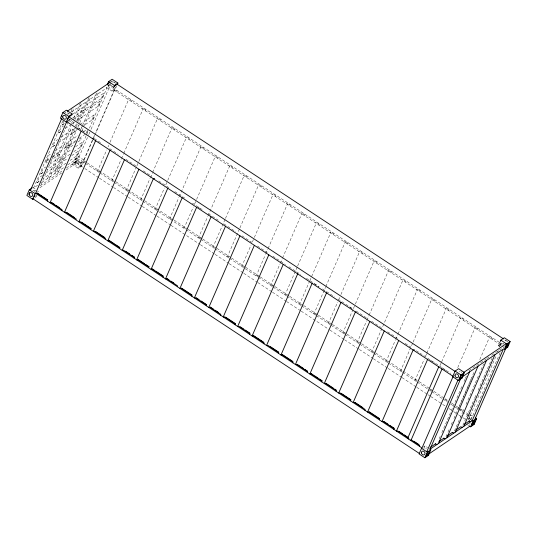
<?xml version="1.0" encoding="UTF-8"?>
<svg xmlns="http://www.w3.org/2000/svg" width="537" height="537" viewBox="0 0 537 537"><rect width="100%" height="100%" fill="white"/><g stroke="black" fill="none" stroke-linecap="round" stroke-linejoin="round"><path stroke-width="0.4" stroke-dasharray="2.69 2.01" d="M116.918 91.995L116.985 91.035L114.462 89.37L95.586 132.793M131.35 101.506L131.417 100.547L128.893 98.882L127.564 99.016M145.782 111.018L145.856 110.058L143.332 108.4L141.996 108.528M160.214 120.536L160.288 119.57L157.764 117.912L156.428 118.039M174.653 130.048L174.72 129.088L172.196 127.423L170.867 127.551M189.084 139.56L189.152 138.6L186.628 136.935L185.299 137.063M203.516 149.071L203.59 148.111L201.066 146.447L199.73 146.574M217.948 158.583L218.022 157.623L215.498 155.958L214.162 156.086M232.387 168.094L232.454 167.135L229.93 165.47L228.601 165.604M246.819 177.613L246.886 176.646L244.362 174.988L243.033 175.116M261.25 187.124L261.318 186.164L258.794 184.5L257.465 184.627M275.682 196.636L275.756 195.676L273.232 194.011L271.897 194.139M290.121 206.148L290.188 205.188L287.664 203.523L286.335 203.651M304.553 215.659L304.62 214.699L302.096 213.035L300.767 213.162M318.985 225.171L319.052 224.211L316.528 222.546L315.199 222.68M333.417 234.682L333.49 233.723L330.967 232.065L329.631 232.192M347.848 244.201L347.922 243.234L345.398 241.576L344.063 241.704M362.287 253.712L362.354 252.752L359.83 251.088L358.501 251.215M376.719 263.224L376.786 262.264L374.262 260.599L372.933 260.727M391.151 272.736L391.225 271.776L388.701 270.111L387.365 270.239M405.583 282.247L405.657 281.287L403.133 279.623L401.797 279.75M420.021 291.759L420.088 290.799L417.564 289.134L416.235 289.268M434.453 301.27L434.52 300.311L431.996 298.653L430.667 298.78M448.885 310.789L448.952 309.829L446.428 308.164L445.099 308.292M446.616 401.421L446.683 400.461L444.79 399.213M463.317 320.3L463.391 319.34L460.867 317.676L459.531 317.803M461.048 410.933L461.122 409.973L459.229 408.724M477.749 329.812L477.823 328.852L475.299 327.187L473.963 327.315M492.187 339.324L492.254 338.364L489.731 336.699L488.401 336.827M45.914 173.055L57.305 165.349L57.023 167.571L55.982 169.96L43.645 178.291M49.766 164.208L61.151 156.502L60.869 158.724L59.829 161.113L47.491 169.437M55.043 150.984L67.098 142.822L66.816 145.044L65.776 147.433L52.096 156.663M60.99 137.304L73.045 129.142L72.764 131.364L71.723 133.76L58.788 142.513M72.965 119.55L78.993 115.468L78.711 117.69L77.67 120.08L76.308 121M73.032 113.958L82.409 107.608L82.127 109.83L81.087 112.22L67.474 121.436M71.703 155.602L78.402 151.072L78.12 153.293L77.08 155.683L68.911 161.214M75.556 146.755L82.255 142.218L81.973 144.44L80.933 146.836L73.28 151.984M80.08 124.383L94.15 114.864L93.868 117.086L92.827 119.476L73.791 132.337L75.804 130.994M82.007 113.428L100.097 101.184L99.815 103.406L98.774 105.802L79.738 118.657L81.752 117.314M85.423 105.567L103.513 93.331L103.232 95.546L102.191 97.942L83.154 110.797L85.168 109.461M62.795 120.926L33.643 187.963L38.409 184.741M46.195 161.436L45.846 162.234L46.531 163.006L47.296 162.677L47.095 161.704L46.195 161.436L48.961 159.563M38.966 181.479L36.946 182.822L39.221 177.593L42.571 175.324M42.812 172.632L40.792 173.968L43.067 168.739L45.746 166.926M46.739 160.294L48.746 158.932L46.739 160.294L49.015 155.065L51.693 153.253M54.707 145.279L52.686 146.614L54.962 141.385L57.64 139.573M60.654 131.599L58.634 132.934L60.909 127.705L63.588 125.893M64.071 123.738L62.05 125.081L64.326 119.852M71.012 111.421L72.005 109.132M41.027 184.547L68.219 122.006M68.555 121.241L69.548 118.952M72.535 112.092L73.858 109.038L73.777 108.447L72.837 108.031M36.778 195.461L36.167 196.871L34.992 197.663M71.153 124.242L47.605 178.398L48.236 179.022L49.129 179.063L71.683 127.202M71.481 123.483L72.475 121.194M73.804 118.14L80.436 102.889M73.005 124.148L74.663 120.335M74.999 119.576L81.879 102.963M55.029 170.578L57.305 165.349M58.875 161.731L61.151 156.502M64.823 148.051L67.098 142.822M70.77 134.378L73.045 129.142M76.717 120.697L78.993 115.468M80.134 112.837L82.409 107.608M54.747 173.686L77.268 121.886M77.596 121.12L85.88 102.077M76.596 125.94L77.261 124.416M78.583 121.362L89.196 96.955M75.402 141.667L67.796 146.816L67.447 147.621L68.125 148.387L68.897 148.058L73.737 144.782M77.456 128.135L57.889 173.136L56.996 173.089L56.365 172.464L76.059 127.108L79.409 124.839M77.791 127.376L79.449 123.557M79.778 122.798L90.639 97.029M80.718 129.612L96.633 93.002M81.906 131.041L83.9 126.47M84.228 125.705L98.741 91.552M72.569 164.49L75.019 158.858L78.536 156.475L84.329 160.301L81.886 165.933L78.368 168.309L72.569 164.49L76.086 162.107L78.536 156.475M76.133 156.301L78.402 151.072M79.979 147.447L82.255 142.218M86.249 133.022L87.551 130.035M91.874 120.093L94.15 114.864M97.821 106.413L100.097 101.184M101.238 98.56L103.513 93.331M86.88 133.156L87.92 130.76M86.115 135.787L75.845 159.402L66.997 165.389M86.444 135.029L88.102 131.216M89.424 128.168L106.984 87.793L69.541 113.132M110.28 83.463L111.199 81.349M66.078 169.987L76.408 162.993L88.417 135.384M88.753 134.619L90.753 130.014M91.082 129.249L111.428 82.463M78.368 168.309L80.819 162.677L84.329 160.301M116.69 85.873L115.468 88.692L109.669 84.873L106.151 87.249L111.951 91.068L113.79 86.846M92.27 140.412L83.329 160.979L85.222 162.228M93.592 137.365L95.25 133.552M92.773 140.07L83.832 160.637L86.632 162.483M93.102 139.311L94.76 135.499M95.089 134.74L114.965 89.035L501.397 343.72L500.403 346.003M96.432 170.618L97.761 170.491L106.702 149.924M108.031 146.876L108.689 145.352M110.018 142.305L128.893 98.882M110.864 180.13L112.193 180.002L121.14 159.435M121.469 158.677L123.456 154.106M123.785 153.34L143.332 108.4M125.296 189.648L126.625 189.514L136.566 166.665M136.895 165.899L138.553 162.093M138.882 161.328L157.764 117.912M139.727 199.16L141.063 199.032L150.004 178.459M150.333 177.7L152.32 173.129M152.656 172.37L172.196 127.423M154.159 208.671L155.495 208.544L164.436 187.977M165.765 184.929L167.416 181.117M167.752 180.358L186.628 136.935M168.598 218.183L169.927 218.056L178.868 197.488M179.204 196.723L180.862 192.917M181.191 192.152L201.066 146.447M183.03 227.695L184.359 227.567L193.307 207M194.629 203.953L196.287 200.14M196.616 199.381L215.498 155.958M197.462 237.206L198.797 237.079L207.738 216.512M208.067 215.753L229.93 165.47M211.893 246.718L213.229 246.59L225.151 219.17M225.486 218.405L244.362 174.988M226.332 256.236L227.661 256.102L239.583 228.681M239.918 227.916L258.794 184.5M240.764 265.748L242.093 265.62L251.041 245.047M252.363 242.006L254.021 238.193M254.35 237.435L273.232 194.011M255.196 275.259L256.532 275.132L265.473 254.565M265.802 253.8L267.788 249.228M268.124 248.47L287.664 203.523M269.628 284.771L270.963 284.644L279.905 264.076M280.233 263.311L282.22 258.74M282.556 257.982L302.096 213.035M284.066 294.283L285.395 294.155L297.317 266.735M297.652 265.969L316.528 222.546M298.498 303.794L299.827 303.667L309.433 281.576M309.768 280.817L330.967 232.065M312.93 313.313L314.259 313.178L325.523 287.282M325.858 286.516L345.398 241.576M327.362 322.824L328.698 322.697L337.639 302.123M338.961 299.075L339.626 297.552M340.948 294.511L359.83 251.088M341.794 332.336L343.13 332.208L353.064 309.352M353.4 308.594L355.051 304.781M355.387 304.023L374.262 260.599M356.232 341.847L357.561 341.72L366.502 321.153M366.838 320.388L368.825 315.816M369.154 315.058L388.701 270.111M370.664 351.359L371.993 351.232L403.133 279.623M385.096 360.871L386.432 360.743L395.373 340.176M395.702 339.418L397.689 334.846M398.024 334.081L417.564 289.134M399.528 370.382L400.864 370.255L412.785 342.834M413.121 342.069L431.996 298.653M413.967 379.901L415.296 379.766L424.237 359.199M425.566 356.152L426.559 353.87M426.888 353.104L446.428 308.164M439.998 365.67L441.32 362.623M441.656 361.857L460.867 317.676M457.746 367.563L475.299 327.187M423.827 448.744L425.049 445.932L427.627 447.63M439.212 438.635L440.206 436.353M441.864 432.54L460.41 389.882M460.739 389.117L462.397 385.311M464.055 381.505L465.049 379.216M465.378 378.457L466.371 376.168M445.999 436.729L447.65 432.923M447.986 432.164L449.637 428.351M451.295 424.545L452.288 422.257M453.946 418.451L472.493 375.793M472.822 375.027L474.48 371.221M458.927 407.543L460.585 403.737M460.914 402.972L467.868 386.976M468.204 386.217L472.506 376.309M479.796 359.555L489.731 336.699M454.436 431.016L459.732 418.833M460.068 418.068L462.384 412.738M462.719 411.973L464.371 408.167M466.029 404.354L483.582 363.985M462.874 425.304L471.822 404.737M472.151 403.978L474.466 398.642M474.802 397.883L476.453 394.071M478.111 390.265L492.026 358.273M499.672 346.607L498.383 345.761L500.222 341.539M499.148 346.855L500.142 344.573M495.772 356.669L470.264 415.329L465.364 412.094M497.759 352.097L498.417 350.574M468.626 419.914L470.768 414.987L472.701 416.262M470.976 419.827L500.128 352.789M503.169 348.5L504.162 346.211M63.863 113.569L65.93 112.173M110.716 81.859L112.092 80.926L115.596 83.235M67.501 114.515L68.864 113.596M68.575 120.429L69.75 119.637M111.951 91.068L115.468 88.692M62.05 125.081L66.796 121.899M69.615 121.812L72.294 119.999M58.634 132.934L61.312 131.122M65.333 128.403L70.025 125.228M72.227 123.765L75.63 121.463M52.686 146.614L56.036 144.346M70.112 140.781L78.154 135.344M83.51 131.713L86.86 129.451M75.986 140.526L67.843 146.01L69.857 144.675M79.228 138.304L86.195 133.612M52.418 157.22L58.64 153.011L59.54 153.28L59.741 154.253L50.753 160.335M77.878 141.976L81.335 139.633L81.134 138.667L80.241 138.398L79.892 139.197L80.57 139.969L81.335 139.633M64.165 154.461L71.535 149.474M40.792 173.968L43.47 172.155M70.038 154.206L61.896 159.69L63.91 158.348M60.319 163.308L67.689 158.321M36.946 182.822L39.624 181.009M66.085 163.1L58.043 168.537L60.063 167.202M41.812 182.439L63.594 167.692M40.141 185.782L62.977 170.33M66.434 167.987L77.503 160.496M34.381 191.44L35.757 190.507M39.892 187.708L61.943 172.786M37.442 192.031L38.617 191.239M498.383 345.761L501.9 343.378L503.189 344.23M468.908 370.691L486.2 358.984M486.891 358.515L488.972 357.112M491.738 355.239L501.424 348.688M423.29 447.12L425.049 445.932M470.768 414.987L469.009 416.175L471.701 417.947M59.741 154.253L58.969 154.582L58.291 153.817M457.262 408.435L458.598 408.308M67.796 146.816L68.689 147.084L68.897 148.058M504.968 339.861L507.767 341.707M113.71 89.88L502.833 346.345M78.241 127.913L85.94 132.988M94.344 138.526L102.043 143.601M109.743 148.675L118.147 154.213M125.846 159.288L135.646 165.752M143.345 170.826L151.749 176.358M158.751 180.976L169.249 187.896M174.847 191.588L181.848 196.2M182.553 196.663L184.654 198.046M192.353 203.12L202.154 209.578M208.45 213.733L218.257 220.19M223.855 223.882L235.756 231.729M242.053 235.877L251.86 242.341M257.458 246.033L267.258 252.491M272.856 256.183L285.462 264.486M288.96 266.795L295.961 271.407M296.659 271.87L300.861 274.635M306.459 278.327L319.065 286.63M322.562 288.94L334.464 296.786M337.968 299.089L352.668 308.782M356.165 311.084L368.067 318.931M371.57 321.24L381.371 327.698M387.667 331.853L397.467 338.31M405.173 343.385L410.771 347.077M416.37 350.768L419.169 352.614M419.874 353.071L441.575 367.375M442.273 367.838L450.677 373.376M197.965 207.161L200.63 208.913M314.098 283.697L318.756 286.771M349.621 307.11L352.285 308.862M430.231 360.24L434.889 363.307M443.394 368.912L446.059 370.664M87.33 162.946L115.334 181.399M116.032 181.862L144.037 200.321M144.735 200.778L173.438 219.693M174.136 220.157L187.44 228.923M188.138 229.386L202.14 238.616M202.838 239.072L216.143 247.839M216.841 248.302L230.843 257.532M231.541 257.995L244.845 266.761M245.543 267.218L259.546 276.448M260.244 276.911L274.246 286.134M274.944 286.597L288.946 295.827M289.651 296.29L302.949 305.056M303.647 305.513L317.649 314.742M318.354 315.206L331.651 323.972M332.349 324.435L346.352 333.658M347.056 334.121L361.052 343.351M361.757 343.808L375.054 352.574M375.759 353.037L418.457 381.183M419.162 381.646L429.66 388.566M430.359 389.03L433.164 390.876M433.862 391.332L444.361 398.253M445.059 398.716L447.865 400.562M451.362 402.871L455.564 405.636M456.262 406.1L459.766 408.409M460.464 408.865L464.666 411.637M97.761 170.491L100.285 172.155M112.193 180.002L114.717 181.667M126.625 189.514L128.518 190.763M141.063 199.032L142.325 199.858M155.495 208.544L157.388 209.792M169.927 218.056L172.451 219.72M184.359 227.567L185.621 228.4M198.797 237.079L201.321 238.743M213.229 246.59L214.491 247.423M227.661 256.102L228.923 256.934M242.093 265.62L243.355 266.446M256.532 275.132L259.056 276.797M270.963 284.644L273.487 286.308M285.395 294.155L287.288 295.404M299.827 303.667L301.089 304.499M314.259 313.178L316.783 314.843M328.698 322.697L329.96 323.522M343.13 332.208L345.022 333.457M357.561 341.72L358.823 342.552M371.993 351.232L373.886 352.48M386.432 360.743L387.694 361.576M400.864 370.255L402.126 371.087M415.296 379.766L416.558 380.599M430.359 389.701L431.62 390.527M82.57 161.489L84.671 162.872M85.376 163.335L99.379 172.565M100.077 173.021L113.374 181.788M114.079 182.251L128.075 191.481M128.779 191.937L142.077 200.704M142.782 201.167L200.187 239.005M200.885 239.462L214.182 248.228M214.887 248.691L228.89 257.921M229.588 258.378L257.592 276.837M258.29 277.3L272.293 286.523M272.991 286.986L286.295 295.753M286.993 296.216L300.995 305.446M301.693 305.902L315.696 315.132M316.394 315.595L330.396 324.818M331.094 325.281L344.398 334.048M345.096 334.511L359.099 343.74M359.797 344.197L373.101 352.963M373.799 353.427L387.801 362.656M388.499 363.119L401.804 371.886M402.502 372.342L416.504 381.572M417.202 382.035L431.204 391.258M431.902 391.721L442.83 398.924M443.106 399.105L447.945 402.294M450.61 404.052L457.806 408.791M458.511 409.254L468.371 415.759M75.019 158.858L80.819 162.677M468.539 418.216L471.117 419.914M76.086 162.107L81.886 165.933M76.408 162.993L84.114 168.074M84.812 168.531L98.821 177.767M99.52 178.224L112.824 186.997M113.529 187.46L127.531 196.69M128.236 197.153L141.54 205.919M142.238 206.383L156.247 215.612M156.945 216.075L170.249 224.842M170.954 225.305L199.663 244.228M200.368 244.691L214.37 253.92M215.069 254.384L228.379 263.15M229.077 263.613L243.086 272.843M243.785 273.306L257.089 282.073M257.794 282.536L271.796 291.766M272.494 292.229L285.805 301.002M286.503 301.458L300.512 310.695M301.21 311.151L329.221 329.617M329.919 330.08L343.928 339.31M344.626 339.767L358.635 349.003M359.334 349.459L372.644 358.233M373.343 358.696L387.345 367.926M388.05 368.389L401.354 377.155M402.052 377.618L416.061 386.848M416.759 387.311L427.264 394.232M427.969 394.695L430.07 396.078M430.768 396.541L441.971 403.925M442.669 404.388L445.475 406.234M448.972 408.543L453.174 411.308M453.879 411.772L458.081 414.544M458.779 415L465.78 419.619M470.687 422.847L472.788 424.237M467.378 424.7L468.667 425.546M32.817 187.42L35.395 189.118M32.838 191.051A2.061 1.665 55.9 0 1 35.925 191.3M36.268 195.508A2.51 0.678 -56.6 0 1 35.502 196.529M425.64 448.905A2.061 1.665 55.9 0 1 426.499 448.717M501.243 343.036A2.51 0.678 -56.6 0 1 500.142 342.579M504.941 340.727A2.061 1.665 55.9 0 1 505.807 340.539M506.727 340.867A2.061 1.665 55.9 0 1 507.458 341.626M501.075 345.7A2.061 1.665 55.9 0 1 501.424 343.103A2.061 1.665 55.9 0 1 503.941 344.009M109.011 84.531A2.51 0.678 -56.6 0 1 107.783 85.356M112.71 82.215A2.061 1.665 55.9 0 1 115.227 83.121M115.569 87.33A2.51 0.678 -56.6 0 1 113.79 89.176A2.51 0.678 -56.6 0 1 113.71 87.893M469.137 416.88A2.51 0.678 -56.6 0 1 468.418 419.256M470.66 419.572A2.061 1.665 55.9 0 1 471.358 417.967M470.009 423.841A2.061 1.665 55.9 0 1 469.15 424.029M66.991 113.159A2.061 1.665 55.9 0 1 69.508 114.059M459.222 371.664A2.061 1.665 55.9 0 1 460.088 371.476M461.008 371.805A2.061 1.665 55.9 0 1 461.739 372.571M74.697 162.442A2.51 0.678 -56.6 0 0 77.039 158.784A2.51 0.678 -56.6 0 0 74.918 160.221A2.51 0.678 -56.6 0 0 74.697 162.442M78.422 161.06A2.061 1.665 55.9 0 0 81.295 162.953A2.061 1.665 55.9 0 0 80.906 159.596A2.061 1.665 55.9 0 0 78.422 161.06M80.496 166.269A2.51 0.678 -56.6 0 0 82.839 162.604A2.51 0.678 -56.6 0 0 80.718 164.04A2.51 0.678 -56.6 0 0 80.496 166.269M74.905 163.443A2.061 1.665 55.9 0 0 77.778 165.336A2.061 1.665 55.9 0 0 77.388 161.973A2.061 1.665 55.9 0 0 74.905 163.443M108.494 86.202A2.061 1.665 55.9 0 0 111.36 88.095A2.061 1.665 55.9 0 0 110.978 84.739A2.061 1.665 55.9 0 0 108.494 86.202"/><path stroke-width="0.81" d="M47.511 201.127L47.578 200.167L36.932 193.152L35.603 193.28L66.736 121.671L453.168 376.363L422.035 447.965L35.603 193.28M61.943 210.645L62.01 209.685L51.364 202.664L50.035 202.791L81.168 131.189M93.076 139.036L93.149 138.076M90.807 229.668L90.881 228.708L80.235 221.687L78.899 221.821L110.038 150.212M105.245 239.18L105.312 238.22L94.666 231.205L93.331 231.333L124.47 159.724M119.677 248.691L119.744 247.732L109.098 240.717L107.769 240.845L138.902 169.236M134.109 258.203L134.183 257.243L123.53 250.229L122.201 250.356L153.334 178.747L154.669 178.62M148.541 267.721L148.615 266.755L137.969 259.74L136.633 259.868L167.772 188.265M162.98 277.233L163.047 276.273L152.401 269.252L151.065 269.379L182.204 197.777M177.411 286.745L177.478 285.785L166.832 278.763L165.503 278.898L196.636 207.289M191.843 296.256L191.917 295.296L181.264 288.275L179.935 288.409L211.068 216.8M206.275 305.768L206.349 304.808L195.703 297.793L194.367 297.921L225.506 226.312M220.714 315.279L220.781 314.32L210.135 307.305L208.799 307.433L239.938 235.824M235.146 324.791L235.213 323.831L224.567 316.817L223.238 316.944L254.37 245.335M249.577 334.309L249.645 333.349L238.999 326.328L237.669 326.456L268.802 254.853M264.009 343.821L264.083 342.861L253.43 335.84L252.101 335.967L283.234 264.365M278.441 353.333L278.515 352.373L267.869 345.351L266.533 345.486L297.673 273.877M292.88 362.844L292.947 361.884L282.301 354.87L280.965 354.997L312.104 283.388M307.312 372.356L307.379 371.396L296.733 364.381L295.404 364.509L326.536 292.9M321.744 381.867L321.817 380.908L311.165 373.893L309.836 374.021L340.968 302.412M336.175 391.386L336.249 390.419L325.603 383.405L324.267 383.532L355.407 311.923M350.614 400.897L350.681 399.937L340.035 392.916L338.699 393.044L369.839 321.441M365.046 410.409L365.113 409.449L354.467 402.428L353.138 402.555L384.27 330.953M379.478 419.921L379.545 418.961L368.899 411.939L367.57 412.074L398.702 340.465M393.91 429.432L393.983 428.472L383.331 421.458L382.002 421.585L413.134 349.976L414.47 349.849M408.348 438.944L408.415 437.984L397.769 430.969L396.434 431.097L427.573 359.488M419.511 446.307L419.578 445.348L410.933 439.642M32.227 187.816L29.3 189.796L26.85 195.428L32.65 199.254L33.824 198.462M71.589 115.408L72.2 113.998L66.4 110.179L62.883 112.562L60.433 118.194L66.232 122.013L67.407 121.221M28.85 194.105L29.515 192.568M30.515 190.266L61.862 118.174M32.65 199.254L35.1 193.622L29.3 189.796M66.232 122.013L68.682 116.381L72.2 113.998M107.38 84.437L108.602 81.617L112.119 79.241L117.918 83.06L117.308 84.47M113.79 86.846L114.401 85.437L117.918 83.06M95.599 140.701L64.467 212.303L65.796 212.175L76.449 219.197M438.736 366.852L407.603 438.454L408.932 438.326M410.872 440.608L442.005 369M455.114 371.067L452.671 376.699L458.464 380.525L461.981 378.142L464.431 372.51L458.632 368.691L455.114 371.067L460.914 374.893L464.431 372.51M426.888 451.51L457.907 380.176M427.331 452.127L421.532 448.308L419.082 453.94L424.881 457.759L427.331 452.127L430.849 449.751L429.56 448.898M458.464 380.525L460.914 374.893M424.881 457.759L428.398 455.383L430.849 449.751M438.461 443.495L469.593 371.886M446.898 437.783L478.037 366.174M455.342 432.07L486.475 360.461M500.222 341.539L500.833 340.129L504.35 337.746L510.15 341.572L507.7 347.204L504.183 349.58L506.633 343.948L510.15 341.572M463.78 426.358L494.913 354.749M469.311 425.969L470.6 426.821L473.05 421.189L476.567 418.806L475.279 417.961M472.788 424.237L507.801 343.7M470.6 426.821L474.117 424.438L476.567 418.806M67.306 111.24L109.34 82.792M463.686 372.477L505.713 344.036M430.164 447.449L435.695 443.703M438.937 441.508L443.998 438.085M446.764 436.212L452.302 432.466M455.759 430.124L460.659 426.808L462.303 427.351M464.062 424.505L469.593 420.76M425.935 455.947L470.029 426.103M469.103 421.095L470.748 421.639M452.221 432.52L453.866 433.064M443.784 438.232L445.421 438.776M435.339 443.945L436.984 444.488M116.999 84.161L503.565 338.934M108.602 81.617L114.401 85.437M500.833 340.129L506.633 343.948M506.411 346.352L507.7 347.204M62.883 112.562L68.682 116.381M68.77 116.804L455.336 371.577M460.692 377.296L461.981 378.142M471.761 420.337L473.05 421.189M472.829 423.592L474.117 424.438M37.308 193.065L47.806 199.986M51.304 202.288L54.808 204.597M56.204 205.517L59.708 207.826M66.709 212.437L74.408 217.519M81.409 222.13L91.209 228.587M95.411 231.36L104.514 237.354M108.709 240.126L114.314 243.818M115.71 244.738L119.912 247.503M125.51 251.195L129.712 253.967M131.813 255.35L134.612 257.196M138.116 259.505L144.413 263.654M145.816 264.58L149.313 266.882M152.112 268.728L154.213 270.111M155.616 271.037L163.315 276.112M166.819 278.421L168.92 279.804M171.014 281.187L173.82 283.033M181.519 288.107L192.018 295.028M196.22 297.8L199.019 299.646M201.12 301.029L206.718 304.721M210.222 307.023L213.719 309.332M215.122 310.258L218.619 312.561M225.621 317.179L235.421 323.636M240.321 326.865L243.825 329.174M245.221 330.094L250.121 333.323M252.927 335.169L263.425 342.089M270.426 346.707L278.824 352.238M282.328 354.548L292.826 361.468M297.028 364.24L303.331 368.389M304.727 369.315L307.526 371.161M311.03 373.463L313.131 374.853M314.528 375.772L318.032 378.082M319.428 379.001L322.234 380.847M325.731 383.156L333.43 388.231M334.833 389.15L336.229 390.077M341.129 393.306L350.936 399.763M355.132 402.535L362.831 407.61M369.134 411.758L379.639 418.679M383.834 421.451L388.036 424.217M390.137 425.606L394.339 428.372M399.239 431.6L402.737 433.909M404.139 434.829L407.637 437.138M413.94 441.293L418.84 444.522M427.11 454.53L428.398 455.383M33.086 198.865L419.652 453.644M34.146 196.945A2.51 0.678 -56.6 0 1 34.999 194.985M507.68 343.566A2.061 1.665 55.9 0 1 507.109 344.224M114.3 86.806A2.51 0.678 -56.6 0 1 116.287 84.953M474.097 420.807A2.061 1.665 55.9 0 1 473.527 421.464M62.064 116.301A2.51 0.678 -56.6 0 1 61.93 115.885M67.863 120.12A2.51 0.678 -56.6 0 1 68.582 117.744M69.34 116.724A2.51 0.678 -56.6 0 1 70.569 115.898M461.155 377.598L430.016 449.207L472.218 420.646L503.357 349.037L461.155 377.598M29.193 194.387A2.061 1.665 55.9 0 0 32.059 196.273A2.061 1.665 55.9 0 0 31.676 192.917A2.061 1.665 55.9 0 0 29.193 194.387M427.016 455.718A2.51 0.678 -56.6 0 0 429.352 452.06A2.51 0.678 -56.6 0 0 427.23 453.497A2.51 0.678 -56.6 0 0 427.016 455.718M421.424 452.892A2.061 1.665 55.9 0 0 424.29 454.785A2.061 1.665 55.9 0 0 423.908 451.429A2.061 1.665 55.9 0 0 421.424 452.892M506.317 347.54A2.51 0.678 -56.6 0 0 508.653 343.875A2.51 0.678 -56.6 0 0 506.532 345.311A2.51 0.678 -56.6 0 0 506.317 347.54M472.728 424.774A2.51 0.678 -56.6 0 0 475.07 421.115A2.51 0.678 -56.6 0 0 472.949 422.552A2.51 0.678 -56.6 0 0 472.728 424.774M62.775 117.147A2.061 1.665 55.9 0 0 65.642 119.033A2.061 1.665 55.9 0 0 65.259 115.677A2.061 1.665 55.9 0 0 62.775 117.147M460.598 378.478A2.51 0.678 -56.6 0 0 462.934 374.819A2.51 0.678 -56.6 0 0 460.813 376.256A2.51 0.678 -56.6 0 0 460.598 378.478M455.007 375.658A2.061 1.665 55.9 0 0 457.873 377.545A2.061 1.665 55.9 0 0 457.49 374.188A2.061 1.665 55.9 0 0 455.007 375.658"/></g></svg>
